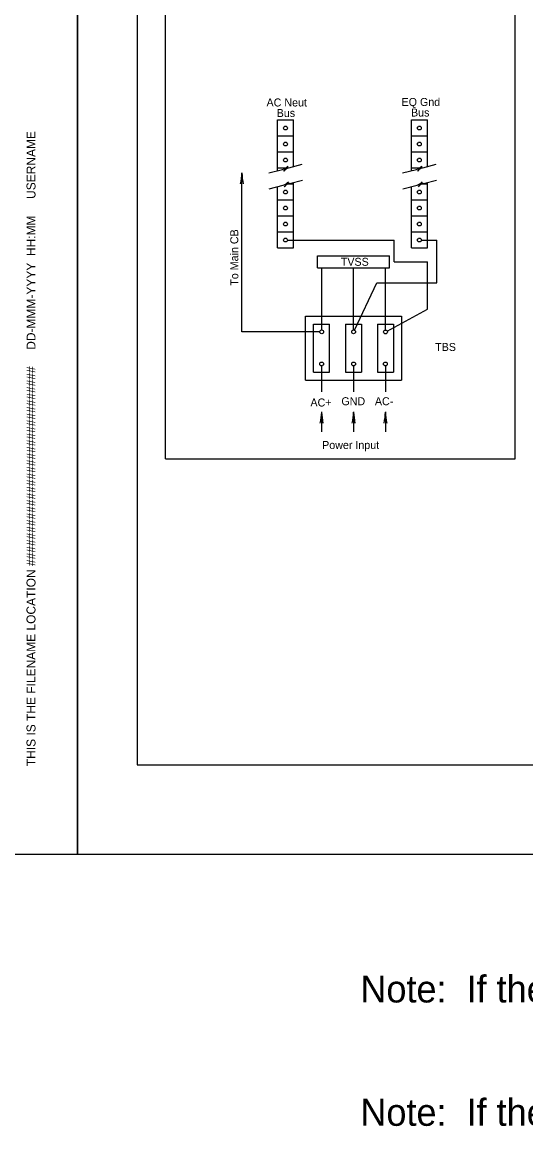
# Model space of a CAD drawing. Extents: x -1681 to 4975, y -177 to 1470.
# Drawn here: x 1642 to 1965, y -177 to 532 of the extents above; entities that cross this region are included whole.
import ezdxf

# ---------------------------------------------------------------- set-up
doc = ezdxf.new("R2010")
doc.units = 0
for name, color, linetype in [('#plot_border', 7, 'Continuous'), ('#plot_shape', 7, 'Continuous'), ('Level 1', 7, 'Continuous'), ('Level 2', 7, 'Continuous'), ('Level 25', 7, 'Continuous'), ('P_ODOT_PLAN_Border', 7, 'Continuous')]:
    doc.layers.add(name, color=color, linetype=linetype)

msp = doc.modelspace()

# ---------------------------------------------------------------- linework, layer by layer
at = {"layer": '#plot_shape'}
for points in [[(1677.8, 0), (1677.8, 1297.9), (837.99, 1297.9), (837.99, 0)], [(2517.62, 0), (2517.62, 1297.9), (1677.8, 1297.9), (1677.8, 0)]]:
    msp.add_lwpolyline(points, close=True, dxfattribs=at)
at = {"layer": 'Level 1'}
for p, q in [((1734.21, 252.96), (1734.21, 672.83)), ((1958, 252.96), (1958, 672.83)), ((1805.89, 437.4), (1805.89, 469.89)), ((1805.89, 469.89), (1816.13, 469.89)), ((1816.13, 440.09), (1816.13, 469.89)), ((1891.66, 437.4), (1891.66, 469.89)), ((1891.66, 469.89), (1901.9, 469.89)), ((1901.9, 440.09), (1901.9, 469.89)), ((1805.89, 459.65), (1816.13, 459.65)), ((1891.66, 459.65), (1901.9, 459.65)), ((1805.89, 449.41), (1816.13, 449.41)), ((1891.66, 449.41), (1901.9, 449.41)), ((1812.46, 440.32), (1809.83, 437.18)), ((1813.15, 439.28), (1821.77, 441.5)), ((1898.23, 440.32), (1895.6, 437.18)), ((1898.92, 439.28), (1907.53, 441.5)), ((1783.03, 334.39), (1783.03, 436.16)), ((1800.24, 435.95), (1809.18, 438.26)), ((1805.89, 439.17), (1811.21, 439.17)), ((1811.48, 439.17), (1812.8, 439.17)), ((1886.01, 435.95), (1894.95, 438.26)), ((1891.66, 439.17), (1896.98, 439.17)), ((1897.25, 439.17), (1898.56, 439.17)), ((1800.45, 425.91), (1809.55, 428.26)), ((1805.89, 387.97), (1805.89, 427.24)), ((1812.84, 430.32), (1810.2, 427.18)), ((1812.61, 428.93), (1816.13, 428.93)), ((1813.52, 429.28), (1821.97, 431.47)), ((1816.13, 387.97), (1816.13, 429.89)), ((1886.21, 425.91), (1895.32, 428.26)), ((1891.66, 387.97), (1891.66, 427.24)), ((1898.61, 430.32), (1895.97, 427.18)), ((1898.38, 428.93), (1901.9, 428.93)), ((1899.28, 429.28), (1907.74, 431.47)), ((1901.9, 387.97), (1901.9, 429.89)), ((1805.89, 418.69), (1816.13, 418.69)), ((1891.66, 418.69), (1901.9, 418.69)), ((1805.89, 408.45), (1816.13, 408.45)), ((1891.66, 408.45), (1901.9, 408.45)), ((1805.89, 398.21), (1816.13, 398.21)), ((1891.66, 398.21), (1901.9, 398.21)), ((1812.21, 393.05), (1880.59, 393.05)), ((1880.59, 379.01), (1880.59, 393.05)), ((1897.97, 393.05), (1908, 393.05)), ((1908, 365.69), (1908, 393.05)), ((1805.89, 387.97), (1816.13, 387.97)), ((1891.66, 387.97), (1901.9, 387.97)), ((1831.5, 375.16), (1831.5, 382.85)), ((1831.5, 382.85), (1877.58, 382.85)), ((1877.58, 375.16), (1877.58, 382.85)), ((1880.59, 379.01), (1901.9, 379.01)), ((1901.9, 348.83), (1901.9, 379.01)), ((1831.5, 375.16), (1877.58, 375.16)), ((1834.18, 335.51), (1834.18, 375.16)), ((1854.61, 335.51), (1854.61, 375.16)), ((1875.03, 335.43), (1875.03, 375.16)), ((1855.12, 335.37), (1869.59, 365.69)), ((1869.59, 365.69), (1908, 365.69)), ((1876.11, 334.82), (1901.9, 348.83)), ((1823.82, 303.48), (1823.82, 344.44)), ((1823.82, 344.44), (1885.26, 344.44)), ((1885.26, 344.44), (1885.26, 303.48)), ((1832.92, 334.39), (1783.03, 334.39)), ((1828.94, 308.6), (1828.94, 339.32)), ((1828.94, 339.32), (1839.18, 339.32)), ((1839.18, 308.6), (1839.18, 339.32)), ((1849.42, 339.32), (1849.42, 308.6)), ((1849.42, 339.32), (1859.66, 339.32)), ((1859.66, 339.32), (1859.66, 308.6)), ((1869.9, 339.32), (1869.9, 308.6)), ((1869.9, 339.32), (1880.14, 339.32)), ((1880.14, 339.32), (1880.14, 308.6)), ((1834.13, 312.53), (1834.13, 295.83)), ((1854.61, 312.48), (1854.61, 295.83)), ((1874.99, 312.51), (1874.99, 295.83)), ((1828.94, 308.6), (1839.18, 308.6)), ((1849.42, 308.6), (1859.66, 308.6)), ((1869.9, 308.6), (1880.14, 308.6)), ((1823.82, 303.48), (1885.26, 303.48)), ((1834.13, 283.03), (1834.13, 270.23)), ((1854.61, 283.03), (1854.61, 270.23)), ((1874.99, 283.03), (1874.99, 270.23)), ((1734.21, 252.96), (1958, 252.96))]:
    msp.add_line(p, q, dxfattribs=at)
for centre in [(1810.98, 464.73), (1896.75, 464.73), (1810.98, 454.49), (1896.75, 454.49), (1810.98, 444.25), (1896.75, 444.25), (1810.98, 423.77), (1896.75, 423.77), (1810.98, 413.53), (1896.75, 413.53), (1810.98, 403.29), (1896.75, 403.29), (1810.98, 393.05), (1896.75, 393.05), (1834.18, 334.29), (1854.61, 334.29), (1875.03, 334.24), (1834.13, 313.76), (1854.61, 313.76), (1874.99, 313.76)]:
    msp.add_circle(centre, 1.22, dxfattribs=at)
for centre, radius, start, end in [((1807.85, 444.03), 5.92, 283.01446, 321.22958), ((1893.61, 444.03), 5.92, 283.01446, 321.22958), ((1815.05, 432.61), 6.94, 105.90663, 138.82309), ((1900.82, 432.61), 6.94, 105.90663, 138.82309), ((1808.22, 434.03), 5.92, 283.01446, 321.22958), ((1815.43, 422.61), 6.94, 105.90663, 138.82309), ((1893.99, 434.03), 5.92, 283.01446, 321.22958), ((1901.2, 422.61), 6.94, 105.90663, 138.82309)]:
    msp.add_arc(centre, radius, start, end, dxfattribs=at)
at = {"layer": 'Level 25'}
for centre, start, end in [((1733.96, 438.49), 348.83966, 357.21072), ((1832.14, 438.49), 182.78928, 191.16034), ((1785.06, 285.36), 348.83966, 357.21072), ((1883.24, 285.36), 182.78928, 191.16034), ((1805.54, 285.36), 348.83966, 357.21072), ((1903.72, 285.36), 182.78928, 191.16034), ((1825.92, 285.36), 348.83966, 357.21072), ((1924.1, 285.36), 182.78928, 191.16034)]:
    msp.add_arc(centre, 49.17, start, end, dxfattribs=at)
at = {"layer": 'P_ODOT_PLAN_Border'}
msp.add_lwpolyline([(2479.44, 57.26), (2479.44, 1278.81), (1715.98, 1278.81), (1715.98, 57.26)], close=True, dxfattribs=at)

# ---------------------------------------------------------------- texts
at = {"layer": '#plot_border'}
msp.add_text('THIS IS THE FILENAME LOCATION ##############################     DD-MMM-YYYY  HH:MM     USERNAME', height=5.726, rotation=90, dxfattribs=at).set_placement((1650.88, 56.37))
at = {"layer": 'Level 1'}
for s, height, p in [('AC Neut', 5.12, (1798.85, 478.52)), ('EQ Gnd', 5.12, (1885.33, 478.85)), ('Bus', 5.12, (1805.36, 471.79)), ('Bus', 5.12, (1891.38, 472.09)), ('TVSS', 5.12, (1846.43, 376.57)), ('TBS', 5.12, (1906.86, 322.07)), ('AC+', 5.12, (1826.97, 286.53)), ('GND', 5.12, (1846.8, 287.33)), ('AC-', 5.12, (1868.26, 287.33)), ('Power Input', 5.1205, (1834.46, 259.33))]:
    msp.add_text(s, height=height, dxfattribs=at).set_placement(p)
msp.add_text('To Main CB', height=5.12, rotation=90, dxfattribs=at).set_placement((1780.76, 363.81))
at = {"layer": 'Level 2'}
for s, p in [('Note:  If the Comm DIN RAIL bracket is used, remove rear view of the ATC by turning off Level 10.', (1858.96, -94.85)), ('Note:  If the Comm DIN RAIL bracket is used, turn on Level 13.', (1858.96, -173.77))]:
    msp.add_text(s, height=17.2627, dxfattribs=at).set_placement(p)

doc.saveas('drawing.dxf')
